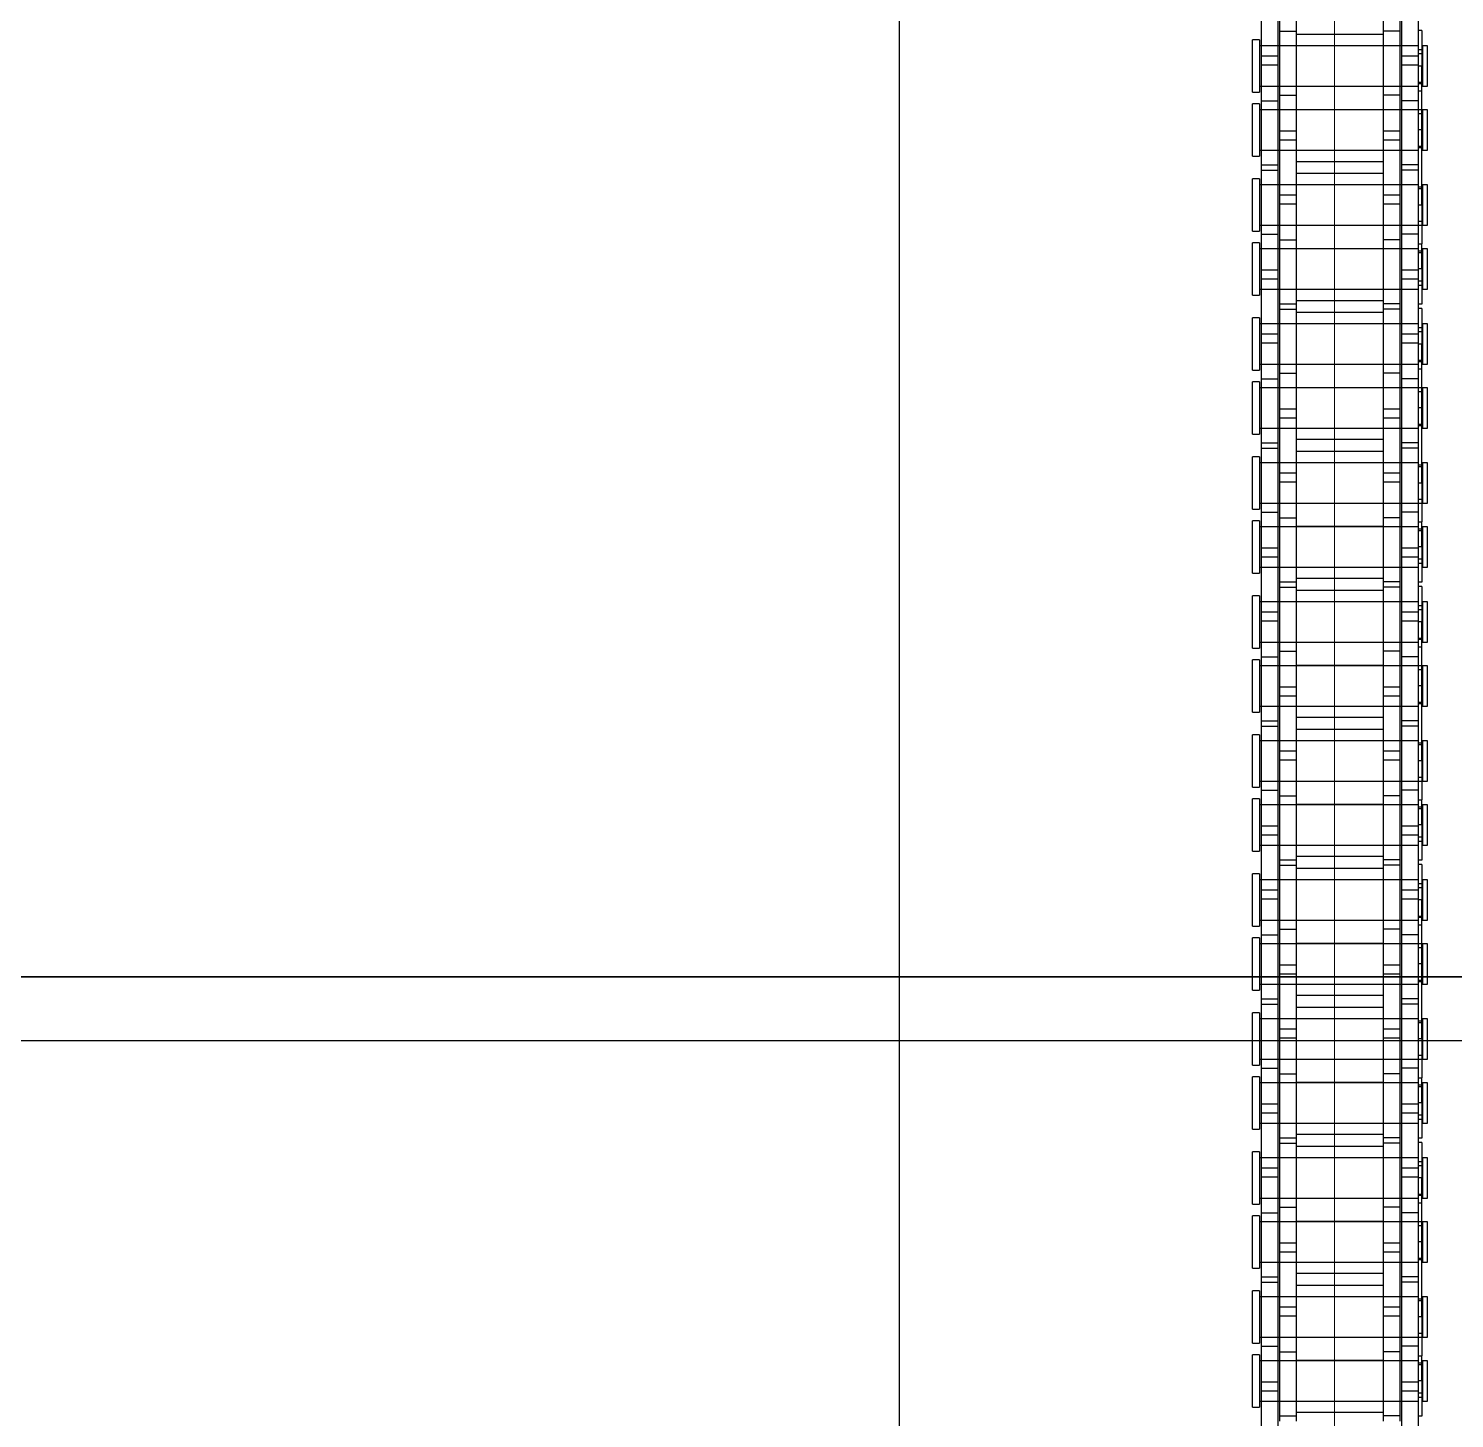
# Model space of a CAD drawing. Header units: metres. Extents: x 0 to 63075, y 0 to 44550.
# Drawn here: x 14450.2 to 14580.5, y 28112.5 to 28239.5 of the extents above; entities that cross this region are included whole.
import ezdxf

# ---------------------------------------------------------------- set-up
doc = ezdxf.new("R2010")
doc.units = ezdxf.units.M
doc.header["$LTSCALE"] = 75
for name, pattern in [('CENTER2', [28.575, 19.05, -3.175, 3.175, -3.175]), ('CENTERX2', [101.6, 63.5, -12.7, 12.7, -12.7]), ('HIDDEN2', [4.7625, 3.175, -1.5875])]:
    doc.linetypes.add(name, pattern=pattern)
for name, color, linetype in [('SC1', 7, 'CENTER2'), ('SDM', 7, 'Continuous'), ('SL1', 8, 'Continuous'), ('SL4', 4, 'Continuous'), ('ST1', 7, 'HIDDEN2')]:
    doc.layers.add(name, color=color, linetype=linetype)

# ---------------------------------------------------------------- blocks, each defined once
blk = doc.blocks.new('A$C29c634ac')
at = {"layer": 'SL1'}
for p, q in [((0, 5484.47), (12183.08, 5484.47)), ((8784.28, 5484.47), (0, 5484.47))]:
    blk.add_line(p, q, dxfattribs=at)
blk = doc.blocks.new('A$Ca53c419a')
at = {"layer": 'SL4'}
for p, q in [((3717.21, 281.23), (3717.21, 420.77)), ((3669.71, 281.23), (4459.47, 281.23))]:
    blk.add_line(p, q, dxfattribs=at)
at = {"layer": 'ST1'}
for p, q in [((3717.21, 208.76), (3717.21, 281.23)), ((3683.73, 249), (3688.53, 249)), ((3683.73, 249), (3683.73, 248.34)), ((3688.53, 248.34), (3688.53, 249)), ((3689.58, 249), (3694.37, 249)), ((3689.58, 249), (3689.58, 248.34)), ((3694.37, 248.34), (3694.37, 249)), ((3696.43, 249), (3701.23, 249)), ((3696.43, 249), (3696.43, 248.34)), ((3701.23, 248.34), (3701.23, 249)), ((3702.28, 249), (3707.07, 249)), ((3702.28, 249), (3702.28, 248.34)), ((3707.07, 248.34), (3707.07, 249)), ((3709.13, 249), (3713.93, 249)), ((3709.13, 249), (3709.13, 248.34)), ((3713.93, 248.34), (3713.93, 249)), ((3714.98, 249), (3719.77, 249)), ((3714.98, 249), (3714.98, 248.34)), ((3719.77, 248.34), (3719.77, 249)), ((3721.83, 249), (3726.63, 249)), ((3721.83, 249), (3721.83, 248.34)), ((3726.63, 248.34), (3726.63, 249)), ((3727.68, 249), (3732.47, 249)), ((3727.68, 249), (3727.68, 248.34)), ((3732.47, 248.34), (3732.47, 249)), ((3734.53, 249), (3739.33, 249)), ((3734.53, 249), (3734.53, 248.34)), ((3739.33, 248.34), (3739.33, 249)), ((3740.38, 249), (3745.17, 249)), ((3740.38, 249), (3740.38, 248.34)), ((3745.17, 248.34), (3745.17, 249)), ((3747.23, 249), (3752.03, 249)), ((3747.23, 249), (3747.23, 248.34)), ((3752.03, 248.34), (3752.03, 249)), ((3753.08, 249), (3757.87, 249)), ((3753.08, 249), (3753.08, 248.34)), ((3757.87, 248.34), (3757.87, 249)), ((3759.93, 249), (3764.73, 249)), ((3759.93, 249), (3759.93, 248.34)), ((3764.73, 248.34), (3764.73, 249)), ((3765.78, 249), (3770.57, 249)), ((3765.78, 249), (3765.78, 248.34)), ((3770.57, 248.34), (3770.57, 249)), ((3772.63, 249), (3777.43, 249)), ((3772.63, 249), (3772.63, 248.34)), ((3777.43, 248.34), (3777.43, 249)), ((3778.48, 249), (3783.27, 249)), ((3778.48, 249), (3778.48, 248.34)), ((3783.27, 248.34), (3783.27, 249)), ((3785.33, 249), (3790.13, 249)), ((3785.33, 249), (3785.33, 248.34)), ((3790.13, 248.34), (3790.13, 249)), ((3791.18, 249), (3795.97, 249)), ((3791.18, 249), (3791.18, 248.34)), ((3795.97, 248.34), (3795.97, 249)), ((3798.03, 249), (3802.83, 249)), ((3798.03, 249), (3798.03, 248.34)), ((3802.83, 248.34), (3802.83, 249)), ((3803.88, 249), (3808.67, 249)), ((3803.88, 249), (3803.88, 248.34)), ((3808.67, 248.34), (3808.67, 249)), ((3676.1, 248.16), (3685.2, 248.16)), ((3688.53, 248.34), (3683.73, 248.34)), ((3684.28, 248.34), (3684.28, 233.84)), ((3684.28, 248.16), (3684.28, 246.64)), ((3685.2, 248.16), (3686.06, 248.16)), ((3685.2, 246.64), (3685.2, 248.16)), ((3686.06, 248.16), (3695.15, 248.16)), ((3686.06, 248.16), (3686.06, 246.64)), ((3687.97, 233.84), (3687.97, 248.34)), ((3687.97, 246.64), (3687.97, 248.16)), ((3689.3, 248.16), (3689.3, 246.64)), ((3694.37, 248.34), (3689.58, 248.34)), ((3690.13, 248.34), (3690.13, 233.84)), ((3690.13, 248.16), (3690.13, 246.64)), ((3693.82, 233.84), (3693.82, 248.34)), ((3693.82, 246.64), (3693.82, 248.16)), ((3695.15, 248.16), (3695.15, 246.64)), ((3695.15, 248.16), (3701.5, 248.16)), ((3695.65, 248.16), (3695.65, 246.64)), ((3701.23, 248.34), (3696.43, 248.34)), ((3696.98, 248.34), (3696.98, 233.84)), ((3696.98, 248.16), (3696.98, 246.64)), ((3700.67, 233.84), (3700.67, 248.34)), ((3700.67, 246.64), (3700.67, 248.16)), ((3701.5, 248.16), (3701.5, 246.64)), ((3701.5, 248.16), (3710.6, 248.16)), ((3707.07, 248.34), (3702.28, 248.34)), ((3702.83, 248.34), (3702.83, 233.84)), ((3702.83, 248.16), (3702.83, 246.64)), ((3704.75, 246.64), (3704.75, 248.16)), ((3705.61, 248.16), (3705.61, 246.64)), ((3706.52, 233.84), (3706.52, 248.34)), ((3706.52, 246.64), (3706.52, 248.16)), ((3713.93, 248.34), (3709.13, 248.34)), ((3709.68, 248.34), (3709.68, 233.84)), ((3709.68, 248.16), (3709.68, 246.64)), ((3710.6, 248.16), (3711.46, 248.16)), ((3710.6, 246.64), (3710.6, 248.16)), ((3711.46, 248.16), (3720.55, 248.16)), ((3711.46, 248.16), (3711.46, 246.64)), ((3713.37, 233.84), (3713.37, 248.34)), ((3713.37, 246.64), (3713.37, 248.16)), ((3714.7, 248.16), (3714.7, 246.64)), ((3719.77, 248.34), (3714.98, 248.34)), ((3715.53, 248.34), (3715.53, 233.84)), ((3715.53, 248.16), (3715.53, 246.64)), ((3719.22, 233.84), (3719.22, 248.34)), ((3719.22, 246.64), (3719.22, 248.16)), ((3720.55, 248.16), (3720.55, 246.64)), ((3720.55, 248.16), (3726.9, 248.16)), ((3721.05, 248.16), (3721.05, 246.64)), ((3726.63, 248.34), (3721.83, 248.34)), ((3722.38, 248.34), (3722.38, 233.84)), ((3722.38, 248.16), (3722.38, 246.64)), ((3726.07, 233.84), (3726.07, 248.34)), ((3726.07, 246.64), (3726.07, 248.16)), ((3726.9, 248.16), (3726.9, 246.64)), ((3726.9, 248.16), (3736, 248.16)), ((3732.47, 248.34), (3727.68, 248.34)), ((3728.23, 248.34), (3728.23, 233.84)), ((3728.23, 248.16), (3728.23, 246.64)), ((3730.15, 246.64), (3730.15, 248.16)), ((3731.01, 248.16), (3731.01, 246.64)), ((3731.92, 233.84), (3731.92, 248.34)), ((3731.92, 246.64), (3731.92, 248.16)), ((3739.33, 248.34), (3734.53, 248.34)), ((3735.08, 248.34), (3735.08, 233.84)), ((3735.08, 248.16), (3735.08, 246.64)), ((3736, 248.16), (3736.86, 248.16)), ((3736, 246.64), (3736, 248.16)), ((3736.86, 248.16), (3745.95, 248.16)), ((3736.86, 248.16), (3736.86, 246.64)), ((3738.77, 233.84), (3738.77, 248.34)), ((3738.77, 246.64), (3738.77, 248.16)), ((3740.1, 248.16), (3740.1, 246.64)), ((3745.17, 248.34), (3740.38, 248.34)), ((3740.93, 248.34), (3740.93, 233.84)), ((3740.93, 248.16), (3740.93, 246.64)), ((3744.62, 233.84), (3744.62, 248.34)), ((3744.62, 246.64), (3744.62, 248.16)), ((3745.95, 248.16), (3745.95, 246.64)), ((3745.95, 248.16), (3752.3, 248.16)), ((3746.45, 248.16), (3746.45, 246.64)), ((3752.03, 248.34), (3747.23, 248.34)), ((3747.78, 248.34), (3747.78, 233.84)), ((3747.78, 248.16), (3747.78, 246.64)), ((3751.47, 233.84), (3751.47, 248.34)), ((3751.47, 246.64), (3751.47, 248.16)), ((3752.3, 248.16), (3752.3, 246.64)), ((3752.3, 248.16), (3761.4, 248.16)), ((3757.87, 248.34), (3753.08, 248.34)), ((3753.63, 248.34), (3753.63, 233.84)), ((3753.63, 248.16), (3753.63, 246.64)), ((3755.55, 246.64), (3755.55, 248.16)), ((3756.41, 248.16), (3756.41, 246.64)), ((3757.32, 233.84), (3757.32, 248.34)), ((3757.32, 246.64), (3757.32, 248.16)), ((3764.73, 248.34), (3759.93, 248.34)), ((3760.48, 248.34), (3760.48, 233.84)), ((3760.48, 248.16), (3760.48, 246.64)), ((3761.4, 248.16), (3762.25, 248.16)), ((3761.4, 246.64), (3761.4, 248.16)), ((3762.25, 248.16), (3771.35, 248.16)), ((3762.25, 248.16), (3762.25, 246.64)), ((3764.17, 233.84), (3764.17, 248.34)), ((3764.17, 246.64), (3764.17, 248.16)), ((3765.5, 248.16), (3765.5, 246.64)), ((3770.57, 248.34), (3765.78, 248.34)), ((3766.33, 248.34), (3766.33, 233.84)), ((3766.33, 248.16), (3766.33, 246.64)), ((3770.02, 233.84), (3770.02, 248.34)), ((3770.02, 246.64), (3770.02, 248.16)), ((3771.35, 248.16), (3771.35, 246.64)), ((3771.35, 248.16), (3777.7, 248.16)), ((3771.85, 248.16), (3771.85, 246.64)), ((3777.43, 248.34), (3772.63, 248.34)), ((3773.18, 248.34), (3773.18, 233.84)), ((3773.18, 248.16), (3773.18, 246.64)), ((3776.87, 233.84), (3776.87, 248.34)), ((3776.87, 246.64), (3776.87, 248.16)), ((3777.7, 248.16), (3777.7, 246.64)), ((3777.7, 248.16), (3786.79, 248.16)), ((3783.27, 248.34), (3778.48, 248.34)), ((3779.03, 248.34), (3779.03, 233.84)), ((3779.03, 248.16), (3779.03, 246.64)), ((3780.95, 246.64), (3780.95, 248.16)), ((3781.81, 248.16), (3781.81, 246.64)), ((3782.72, 233.84), (3782.72, 248.34)), ((3782.72, 246.64), (3782.72, 248.16)), ((3790.13, 248.34), (3785.33, 248.34)), ((3785.88, 248.34), (3785.88, 233.84)), ((3785.88, 248.16), (3785.88, 246.64)), ((3786.79, 248.16), (3787.65, 248.16)), ((3786.79, 246.64), (3786.79, 248.16)), ((3787.65, 248.16), (3796.75, 248.16)), ((3787.65, 248.16), (3787.65, 246.64)), ((3789.57, 233.84), (3789.57, 248.34)), ((3789.57, 246.64), (3789.57, 248.16)), ((3790.9, 248.16), (3790.9, 246.64)), ((3795.97, 248.34), (3791.18, 248.34)), ((3791.73, 248.34), (3791.73, 233.84)), ((3791.73, 248.16), (3791.73, 246.64)), ((3795.42, 233.84), (3795.42, 248.34)), ((3795.42, 246.64), (3795.42, 248.16)), ((3796.75, 248.16), (3796.75, 246.64)), ((3796.75, 248.16), (3803.1, 248.16)), ((3797.25, 248.16), (3797.25, 246.64)), ((3802.83, 248.34), (3798.03, 248.34)), ((3798.58, 248.34), (3798.58, 233.84)), ((3798.58, 248.16), (3798.58, 246.64)), ((3802.27, 233.84), (3802.27, 248.34)), ((3802.27, 246.64), (3802.27, 248.16)), ((3803.1, 248.16), (3803.1, 246.64)), ((3803.1, 248.16), (3812.19, 248.16)), ((3808.67, 248.34), (3803.88, 248.34)), ((3804.43, 248.34), (3804.43, 233.84)), ((3804.43, 248.16), (3804.43, 246.64)), ((3806.35, 246.64), (3806.35, 248.16)), ((3807.21, 248.16), (3807.21, 246.64)), ((3808.12, 233.84), (3808.12, 248.34)), ((3808.12, 246.64), (3808.12, 248.16)), ((3676.1, 246.64), (3685.2, 246.64)), ((3682.45, 246.48), (3688.8, 246.48)), ((3682.95, 246.48), (3682.95, 244.96)), ((3684.28, 246.48), (3684.28, 244.96)), ((3685.2, 246.64), (3686.06, 246.64)), ((3686.06, 246.64), (3695.15, 246.64)), ((3687.97, 244.96), (3687.97, 246.48)), ((3688.8, 246.48), (3688.8, 244.96)), ((3688.8, 246.48), (3697.9, 246.48)), ((3690.13, 246.48), (3690.13, 244.96)), ((3692.05, 244.96), (3692.05, 246.48)), ((3692.91, 246.48), (3692.91, 244.96)), ((3693.82, 244.96), (3693.82, 246.48)), ((3695.15, 246.64), (3701.5, 246.64)), ((3696.98, 246.48), (3696.98, 244.96)), ((3697.9, 246.48), (3698.76, 246.48)), ((3697.9, 244.96), (3697.9, 246.48)), ((3698.76, 246.48), (3707.85, 246.48)), ((3698.76, 246.48), (3698.76, 244.96)), ((3700.67, 244.96), (3700.67, 246.48)), ((3701.5, 246.64), (3710.6, 246.64)), ((3702, 246.48), (3702, 244.96)), ((3702.83, 246.48), (3702.83, 244.96)), ((3706.52, 244.96), (3706.52, 246.48)), ((3707.85, 246.48), (3707.85, 244.96)), ((3707.85, 246.48), (3714.2, 246.48)), ((3708.35, 246.48), (3708.35, 244.96)), ((3709.68, 246.48), (3709.68, 244.96)), ((3710.6, 246.64), (3711.46, 246.64)), ((3711.46, 246.64), (3720.55, 246.64)), ((3713.37, 244.96), (3713.37, 246.48)), ((3714.2, 246.48), (3714.2, 244.96)), ((3714.2, 246.48), (3723.3, 246.48)), ((3715.53, 246.48), (3715.53, 244.96)), ((3717.45, 244.96), (3717.45, 246.48)), ((3718.31, 246.48), (3718.31, 244.96)), ((3719.22, 244.96), (3719.22, 246.48)), ((3720.55, 246.64), (3726.9, 246.64)), ((3722.38, 246.48), (3722.38, 244.96)), ((3723.3, 246.48), (3724.16, 246.48)), ((3723.3, 244.96), (3723.3, 246.48)), ((3724.16, 246.48), (3733.25, 246.48)), ((3724.16, 246.48), (3724.16, 244.96)), ((3726.07, 244.96), (3726.07, 246.48)), ((3726.9, 246.64), (3736, 246.64)), ((3727.4, 246.48), (3727.4, 244.96)), ((3728.23, 246.48), (3728.23, 244.96)), ((3731.92, 244.96), (3731.92, 246.48)), ((3733.25, 246.48), (3733.25, 244.96)), ((3733.25, 246.48), (3739.6, 246.48)), ((3733.75, 246.48), (3733.75, 244.96)), ((3735.08, 246.48), (3735.08, 244.96)), ((3736, 246.64), (3736.86, 246.64)), ((3736.86, 246.64), (3745.95, 246.64)), ((3738.77, 244.96), (3738.77, 246.48)), ((3739.6, 246.48), (3739.6, 244.96)), ((3739.6, 246.48), (3748.7, 246.48)), ((3740.93, 246.48), (3740.93, 244.96)), ((3742.85, 244.96), (3742.85, 246.48)), ((3743.71, 246.48), (3743.71, 244.96)), ((3744.62, 244.96), (3744.62, 246.48)), ((3745.95, 246.64), (3752.3, 246.64)), ((3747.78, 246.48), (3747.78, 244.96)), ((3748.7, 246.48), (3749.56, 246.48)), ((3748.7, 244.96), (3748.7, 246.48)), ((3749.56, 246.48), (3758.65, 246.48)), ((3749.56, 246.48), (3749.56, 244.96)), ((3751.47, 244.96), (3751.47, 246.48)), ((3752.3, 246.64), (3761.4, 246.64)), ((3752.8, 246.48), (3752.8, 244.96)), ((3753.63, 246.48), (3753.63, 244.96)), ((3757.32, 244.96), (3757.32, 246.48)), ((3758.65, 246.48), (3758.65, 244.96)), ((3758.65, 246.48), (3765, 246.48)), ((3759.15, 246.48), (3759.15, 244.96)), ((3760.48, 246.48), (3760.48, 244.96)), ((3761.4, 246.64), (3762.25, 246.64)), ((3762.25, 246.64), (3771.35, 246.64)), ((3764.17, 244.96), (3764.17, 246.48)), ((3765, 246.48), (3765, 244.96)), ((3765, 246.48), (3774.1, 246.48)), ((3766.33, 246.48), (3766.33, 244.96)), ((3768.25, 244.96), (3768.25, 246.48)), ((3769.11, 246.48), (3769.11, 244.96)), ((3770.02, 244.96), (3770.02, 246.48)), ((3771.35, 246.64), (3777.7, 246.64)), ((3773.18, 246.48), (3773.18, 244.96)), ((3774.1, 246.48), (3774.95, 246.48)), ((3774.1, 244.96), (3774.1, 246.48)), ((3774.95, 246.48), (3784.05, 246.48)), ((3774.95, 246.48), (3774.95, 244.96)), ((3776.87, 244.96), (3776.87, 246.48)), ((3777.7, 246.64), (3786.79, 246.64)), ((3778.2, 246.48), (3778.2, 244.96)), ((3779.03, 246.48), (3779.03, 244.96)), ((3782.72, 244.96), (3782.72, 246.48)), ((3784.05, 246.48), (3784.05, 244.96)), ((3784.05, 246.48), (3790.4, 246.48)), ((3784.55, 246.48), (3784.55, 244.96)), ((3785.88, 246.48), (3785.88, 244.96)), ((3786.79, 246.64), (3787.65, 246.64)), ((3787.65, 246.64), (3796.75, 246.64)), ((3789.57, 244.96), (3789.57, 246.48)), ((3790.4, 246.48), (3790.4, 244.96)), ((3790.4, 246.48), (3799.49, 246.48)), ((3791.73, 246.48), (3791.73, 244.96)), ((3793.65, 244.96), (3793.65, 246.48)), ((3794.51, 246.48), (3794.51, 244.96)), ((3795.42, 244.96), (3795.42, 246.48)), ((3796.75, 246.64), (3803.1, 246.64)), ((3798.58, 246.48), (3798.58, 244.96)), ((3799.49, 246.48), (3800.35, 246.48)), ((3799.49, 244.96), (3799.49, 246.48)), ((3800.35, 246.48), (3809.45, 246.48)), ((3800.35, 246.48), (3800.35, 244.96)), ((3802.27, 244.96), (3802.27, 246.48)), ((3803.1, 246.64), (3812.19, 246.64)), ((3803.6, 246.48), (3803.6, 244.96)), ((3804.43, 246.48), (3804.43, 244.96)), ((3808.12, 244.96), (3808.12, 246.48)), ((3809.45, 246.48), (3809.45, 244.96)), ((3809.45, 246.48), (3815.8, 246.48)), ((3682.45, 244.96), (3688.8, 244.96)), ((3683.24, 237.03), (3683.24, 244.96)), ((3684.28, 244.96), (3684.28, 237.03)), ((3687.97, 237.03), (3687.97, 244.96)), ((3688.02, 244.96), (3688.02, 237.03)), ((3688.8, 244.96), (3697.9, 244.96)), ((3690.09, 237.03), (3690.09, 244.96)), ((3690.13, 244.96), (3690.13, 237.03)), ((3693.82, 237.03), (3693.82, 244.96)), ((3694.87, 244.96), (3694.87, 237.03)), ((3695.94, 237.03), (3695.94, 244.96)), ((3696.98, 244.96), (3696.98, 237.03)), ((3697.9, 244.96), (3698.76, 244.96)), ((3698.76, 244.96), (3707.85, 244.96)), ((3700.67, 237.03), (3700.67, 244.96)), ((3700.72, 244.96), (3700.72, 237.03)), ((3702.79, 237.03), (3702.79, 244.96)), ((3702.83, 244.96), (3702.83, 237.03)), ((3706.52, 237.03), (3706.52, 244.96)), ((3707.57, 244.96), (3707.57, 237.03)), ((3707.85, 244.96), (3714.2, 244.96)), ((3708.64, 237.03), (3708.64, 244.96)), ((3709.68, 244.96), (3709.68, 237.03)), ((3713.37, 237.03), (3713.37, 244.96)), ((3713.42, 244.96), (3713.42, 237.03)), ((3714.2, 244.96), (3723.3, 244.96)), ((3715.49, 237.03), (3715.49, 244.96)), ((3715.53, 244.96), (3715.53, 237.03)), ((3719.22, 237.03), (3719.22, 244.96)), ((3720.27, 244.96), (3720.27, 237.03)), ((3721.34, 237.03), (3721.34, 244.96)), ((3722.38, 244.96), (3722.38, 237.03)), ((3723.3, 244.96), (3724.16, 244.96)), ((3724.16, 244.96), (3733.25, 244.96)), ((3726.07, 237.03), (3726.07, 244.96)), ((3726.12, 244.96), (3726.12, 237.03)), ((3728.19, 237.03), (3728.19, 244.96)), ((3728.23, 244.96), (3728.23, 237.03)), ((3731.92, 237.03), (3731.92, 244.96)), ((3732.97, 244.96), (3732.97, 237.03)), ((3733.25, 244.96), (3739.6, 244.96)), ((3734.04, 237.03), (3734.04, 244.96)), ((3735.08, 244.96), (3735.08, 237.03)), ((3738.77, 237.03), (3738.77, 244.96)), ((3738.82, 244.96), (3738.82, 237.03)), ((3739.6, 244.96), (3748.7, 244.96)), ((3740.89, 237.03), (3740.89, 244.96)), ((3740.93, 244.96), (3740.93, 237.03)), ((3744.62, 237.03), (3744.62, 244.96)), ((3745.67, 244.96), (3745.67, 237.03)), ((3746.74, 237.03), (3746.74, 244.96)), ((3747.78, 244.96), (3747.78, 237.03)), ((3748.7, 244.96), (3749.56, 244.96)), ((3749.56, 244.96), (3758.65, 244.96)), ((3751.47, 237.03), (3751.47, 244.96)), ((3751.52, 244.96), (3751.52, 237.03)), ((3753.59, 237.03), (3753.59, 244.96)), ((3753.63, 244.96), (3753.63, 237.03)), ((3757.32, 237.03), (3757.32, 244.96)), ((3758.37, 244.96), (3758.37, 237.03)), ((3758.65, 244.96), (3765, 244.96)), ((3759.44, 237.03), (3759.44, 244.96)), ((3760.48, 244.96), (3760.48, 237.03)), ((3764.17, 237.03), (3764.17, 244.96)), ((3764.22, 244.96), (3764.22, 237.03)), ((3765, 244.96), (3774.1, 244.96)), ((3766.29, 237.03), (3766.29, 244.96)), ((3766.33, 244.96), (3766.33, 237.03)), ((3770.02, 237.03), (3770.02, 244.96)), ((3771.07, 244.96), (3771.07, 237.03)), ((3772.14, 237.03), (3772.14, 244.96)), ((3773.18, 244.96), (3773.18, 237.03)), ((3774.1, 244.96), (3774.95, 244.96)), ((3774.95, 244.96), (3784.05, 244.96)), ((3776.87, 237.03), (3776.87, 244.96)), ((3776.91, 244.96), (3776.91, 237.03)), ((3778.99, 237.03), (3778.99, 244.96)), ((3779.03, 244.96), (3779.03, 237.03)), ((3782.72, 237.03), (3782.72, 244.96)), ((3783.77, 244.96), (3783.77, 237.03)), ((3784.05, 244.96), (3790.4, 244.96)), ((3784.83, 237.03), (3784.83, 244.96)), ((3785.88, 244.96), (3785.88, 237.03)), ((3789.57, 237.03), (3789.57, 244.96)), ((3789.61, 244.96), (3789.61, 237.03)), ((3790.4, 244.96), (3799.49, 244.96)), ((3791.69, 237.03), (3791.69, 244.96)), ((3791.73, 244.96), (3791.73, 237.03)), ((3795.42, 237.03), (3795.42, 244.96)), ((3796.47, 244.96), (3796.47, 237.03)), ((3797.53, 237.03), (3797.53, 244.96)), ((3798.58, 244.96), (3798.58, 237.03)), ((3799.49, 244.96), (3800.35, 244.96)), ((3800.35, 244.96), (3809.45, 244.96)), ((3802.27, 237.03), (3802.27, 244.96)), ((3802.31, 244.96), (3802.31, 237.03)), ((3804.39, 237.03), (3804.39, 244.96)), ((3804.43, 244.96), (3804.43, 237.03)), ((3808.12, 237.03), (3808.12, 244.96)), ((3809.17, 244.96), (3809.17, 237.03)), ((3809.45, 244.96), (3815.8, 244.96)), ((3682.45, 237.03), (3688.8, 237.03)), ((3682.95, 235.51), (3682.95, 237.03)), ((3684.28, 237.03), (3684.28, 235.51)), ((3687.97, 235.51), (3687.97, 237.03)), ((3688.8, 235.51), (3688.8, 237.03)), ((3688.8, 237.03), (3697.9, 237.03)), ((3690.13, 237.03), (3690.13, 235.51)), ((3692.05, 235.51), (3692.05, 237.03)), ((3692.91, 237.03), (3692.91, 235.51)), ((3693.82, 235.51), (3693.82, 237.03)), ((3696.98, 237.03), (3696.98, 235.51)), ((3697.9, 237.03), (3698.76, 237.03)), ((3697.9, 235.51), (3697.9, 237.03)), ((3698.76, 237.03), (3707.85, 237.03)), ((3698.76, 237.03), (3698.76, 235.51)), ((3700.67, 235.51), (3700.67, 237.03)), ((3702, 235.51), (3702, 237.03)), ((3702.83, 237.03), (3702.83, 235.51)), ((3706.52, 235.51), (3706.52, 237.03)), ((3707.85, 235.51), (3707.85, 237.03)), ((3707.85, 237.03), (3714.2, 237.03)), ((3708.35, 235.51), (3708.35, 237.03)), ((3709.68, 237.03), (3709.68, 235.51)), ((3713.37, 235.51), (3713.37, 237.03)), ((3714.2, 235.51), (3714.2, 237.03)), ((3714.2, 237.03), (3723.3, 237.03)), ((3715.53, 237.03), (3715.53, 235.51)), ((3717.45, 235.51), (3717.45, 237.03)), ((3718.31, 237.03), (3718.31, 235.51)), ((3719.22, 235.51), (3719.22, 237.03)), ((3722.38, 237.03), (3722.38, 235.51)), ((3723.3, 237.03), (3724.16, 237.03)), ((3723.3, 235.51), (3723.3, 237.03)), ((3724.16, 237.03), (3733.25, 237.03)), ((3724.16, 237.03), (3724.16, 235.51)), ((3726.07, 235.51), (3726.07, 237.03)), ((3727.4, 235.51), (3727.4, 237.03)), ((3728.23, 237.03), (3728.23, 235.51)), ((3731.92, 235.51), (3731.92, 237.03)), ((3733.25, 235.51), (3733.25, 237.03)), ((3733.25, 237.03), (3739.6, 237.03)), ((3733.75, 235.51), (3733.75, 237.03)), ((3735.08, 237.03), (3735.08, 235.51)), ((3738.77, 235.51), (3738.77, 237.03)), ((3739.6, 235.51), (3739.6, 237.03)), ((3739.6, 237.03), (3748.7, 237.03)), ((3740.93, 237.03), (3740.93, 235.51)), ((3742.85, 235.51), (3742.85, 237.03)), ((3743.71, 237.03), (3743.71, 235.51)), ((3744.62, 235.51), (3744.62, 237.03)), ((3747.78, 237.03), (3747.78, 235.51)), ((3748.7, 237.03), (3749.56, 237.03)), ((3748.7, 235.51), (3748.7, 237.03)), ((3749.56, 237.03), (3758.65, 237.03)), ((3749.56, 237.03), (3749.56, 235.51)), ((3751.47, 235.51), (3751.47, 237.03)), ((3752.8, 235.51), (3752.8, 237.03)), ((3753.63, 237.03), (3753.63, 235.51)), ((3757.32, 235.51), (3757.32, 237.03)), ((3758.65, 235.51), (3758.65, 237.03)), ((3758.65, 237.03), (3765, 237.03)), ((3759.15, 235.51), (3759.15, 237.03)), ((3760.48, 237.03), (3760.48, 235.51)), ((3764.17, 235.51), (3764.17, 237.03)), ((3765, 235.51), (3765, 237.03)), ((3765, 237.03), (3774.1, 237.03)), ((3766.33, 237.03), (3766.33, 235.51)), ((3768.25, 235.51), (3768.25, 237.03)), ((3769.11, 237.03), (3769.11, 235.51)), ((3770.02, 235.51), (3770.02, 237.03)), ((3773.18, 237.03), (3773.18, 235.51)), ((3774.1, 237.03), (3774.95, 237.03)), ((3774.1, 235.51), (3774.1, 237.03)), ((3774.95, 237.03), (3784.05, 237.03)), ((3774.95, 237.03), (3774.95, 235.51)), ((3776.87, 235.51), (3776.87, 237.03)), ((3778.2, 235.51), (3778.2, 237.03)), ((3779.03, 237.03), (3779.03, 235.51)), ((3782.72, 235.51), (3782.72, 237.03)), ((3784.05, 235.51), (3784.05, 237.03)), ((3784.05, 237.03), (3790.4, 237.03)), ((3784.55, 235.51), (3784.55, 237.03)), ((3785.88, 237.03), (3785.88, 235.51)), ((3789.57, 235.51), (3789.57, 237.03)), ((3790.4, 235.51), (3790.4, 237.03)), ((3790.4, 237.03), (3799.49, 237.03)), ((3791.73, 237.03), (3791.73, 235.51)), ((3793.65, 235.51), (3793.65, 237.03)), ((3794.51, 237.03), (3794.51, 235.51)), ((3795.42, 235.51), (3795.42, 237.03)), ((3798.58, 237.03), (3798.58, 235.51)), ((3799.49, 237.03), (3800.35, 237.03)), ((3799.49, 235.51), (3799.49, 237.03)), ((3800.35, 237.03), (3809.45, 237.03)), ((3800.35, 237.03), (3800.35, 235.51)), ((3802.27, 235.51), (3802.27, 237.03)), ((3803.6, 235.51), (3803.6, 237.03)), ((3804.43, 237.03), (3804.43, 235.51)), ((3808.12, 235.51), (3808.12, 237.03)), ((3809.45, 235.51), (3809.45, 237.03)), ((3809.45, 237.03), (3815.8, 237.03)), ((3676.1, 235.36), (3685.2, 235.36)), ((3682.45, 235.51), (3688.8, 235.51)), ((3684.28, 235.36), (3684.28, 233.84)), ((3685.2, 235.36), (3686.06, 235.36)), ((3685.2, 233.84), (3685.2, 235.36)), ((3686.06, 235.36), (3695.15, 235.36)), ((3686.06, 235.36), (3686.06, 233.84)), ((3687.97, 233.84), (3687.97, 235.36)), ((3688.8, 235.51), (3697.9, 235.51)), ((3689.3, 233.84), (3689.3, 235.36)), ((3690.13, 235.36), (3690.13, 233.51)), ((3693.82, 233.84), (3693.82, 235.36)), ((3695.15, 233.84), (3695.15, 235.36)), ((3695.15, 235.36), (3701.5, 235.36)), ((3695.65, 233.84), (3695.65, 235.36)), ((3696.98, 235.36), (3696.98, 233.84)), ((3697.9, 235.51), (3698.76, 235.51)), ((3698.76, 235.51), (3707.85, 235.51)), ((3700.67, 233.51), (3700.67, 235.36)), ((3701.5, 233.84), (3701.5, 235.36)), ((3701.5, 235.36), (3710.6, 235.36)), ((3702.83, 235.36), (3702.83, 233.84)), ((3704.75, 233.84), (3704.75, 235.36)), ((3705.61, 235.36), (3705.61, 233.84)), ((3706.52, 233.84), (3706.52, 235.36)), ((3707.85, 235.51), (3714.2, 235.51)), ((3709.68, 235.36), (3709.68, 233.84)), ((3710.6, 235.36), (3711.46, 235.36)), ((3710.6, 233.84), (3710.6, 235.36)), ((3711.46, 235.36), (3720.55, 235.36)), ((3711.46, 235.36), (3711.46, 233.84)), ((3713.37, 233.84), (3713.37, 235.36)), ((3714.2, 235.51), (3723.3, 235.51)), ((3714.7, 233.84), (3714.7, 235.36)), ((3715.53, 235.36), (3715.53, 233.51)), ((3719.22, 233.84), (3719.22, 235.36)), ((3720.55, 233.84), (3720.55, 235.36)), ((3720.55, 235.36), (3726.9, 235.36)), ((3721.05, 233.84), (3721.05, 235.36)), ((3722.38, 235.36), (3722.38, 233.84)), ((3723.3, 235.51), (3724.16, 235.51)), ((3724.16, 235.51), (3733.25, 235.51)), ((3726.07, 233.51), (3726.07, 235.36)), ((3726.9, 233.84), (3726.9, 235.36)), ((3726.9, 235.36), (3736, 235.36)), ((3728.23, 235.36), (3728.23, 233.84)), ((3730.15, 233.84), (3730.15, 235.36)), ((3731.01, 235.36), (3731.01, 233.84)), ((3731.92, 233.84), (3731.92, 235.36)), ((3733.25, 235.51), (3739.6, 235.51)), ((3735.08, 235.36), (3735.08, 233.84)), ((3736, 235.36), (3736.86, 235.36)), ((3736, 233.84), (3736, 235.36)), ((3736.86, 235.36), (3745.95, 235.36)), ((3736.86, 235.36), (3736.86, 233.84)), ((3738.77, 233.84), (3738.77, 235.36)), ((3739.6, 235.51), (3748.7, 235.51)), ((3740.1, 233.84), (3740.1, 235.36)), ((3740.93, 235.36), (3740.93, 233.51)), ((3744.62, 233.84), (3744.62, 235.36)), ((3745.95, 233.84), (3745.95, 235.36)), ((3745.95, 235.36), (3752.3, 235.36)), ((3746.45, 233.84), (3746.45, 235.36)), ((3747.78, 235.36), (3747.78, 233.84)), ((3748.7, 235.51), (3749.56, 235.51)), ((3749.56, 235.51), (3758.65, 235.51)), ((3751.47, 233.51), (3751.47, 235.36)), ((3752.3, 233.84), (3752.3, 235.36)), ((3752.3, 235.36), (3761.4, 235.36)), ((3753.63, 235.36), (3753.63, 233.84)), ((3755.55, 233.84), (3755.55, 235.36)), ((3756.41, 235.36), (3756.41, 233.84)), ((3757.32, 233.84), (3757.32, 235.36)), ((3758.65, 235.51), (3765, 235.51)), ((3760.48, 235.36), (3760.48, 233.84)), ((3761.4, 235.36), (3762.25, 235.36)), ((3761.4, 233.84), (3761.4, 235.36)), ((3762.25, 235.36), (3771.35, 235.36)), ((3762.25, 235.36), (3762.25, 233.84)), ((3764.17, 233.84), (3764.17, 235.36)), ((3765, 235.51), (3774.1, 235.51)), ((3765.5, 233.84), (3765.5, 235.36)), ((3766.33, 235.36), (3766.33, 233.51)), ((3770.02, 233.84), (3770.02, 235.36)), ((3771.35, 233.84), (3771.35, 235.36)), ((3771.35, 235.36), (3777.7, 235.36)), ((3771.85, 233.84), (3771.85, 235.36)), ((3773.18, 235.36), (3773.18, 233.84)), ((3774.1, 235.51), (3774.95, 235.51)), ((3774.95, 235.51), (3784.05, 235.51)), ((3776.87, 233.51), (3776.87, 235.36)), ((3777.7, 233.84), (3777.7, 235.36)), ((3777.7, 235.36), (3786.79, 235.36)), ((3779.03, 235.36), (3779.03, 233.84)), ((3780.95, 233.84), (3780.95, 235.36)), ((3781.81, 235.36), (3781.81, 233.84)), ((3782.72, 233.84), (3782.72, 235.36)), ((3784.05, 235.51), (3790.4, 235.51)), ((3785.88, 235.36), (3785.88, 233.84)), ((3786.79, 235.36), (3787.65, 235.36)), ((3786.79, 233.84), (3786.79, 235.36)), ((3787.65, 235.36), (3796.75, 235.36)), ((3787.65, 235.36), (3787.65, 233.84)), ((3789.57, 233.84), (3789.57, 235.36)), ((3790.4, 235.51), (3799.49, 235.51)), ((3790.9, 233.84), (3790.9, 235.36)), ((3791.73, 235.36), (3791.73, 233.51)), ((3795.42, 233.84), (3795.42, 235.36)), ((3796.75, 233.84), (3796.75, 235.36)), ((3796.75, 235.36), (3803.1, 235.36)), ((3797.25, 233.84), (3797.25, 235.36)), ((3798.58, 235.36), (3798.58, 233.84)), ((3799.49, 235.51), (3800.35, 235.51)), ((3800.35, 235.51), (3809.45, 235.51)), ((3802.27, 233.51), (3802.27, 235.36)), ((3803.1, 233.84), (3803.1, 235.36)), ((3803.1, 235.36), (3812.19, 235.36)), ((3804.43, 235.36), (3804.43, 233.84)), ((3806.35, 233.84), (3806.35, 235.36)), ((3807.21, 235.36), (3807.21, 233.84)), ((3808.12, 233.84), (3808.12, 235.36)), ((3809.45, 235.51), (3815.8, 235.51)), ((3676.1, 233.84), (3685.2, 233.84)), ((3682.9, 233.51), (3682.9, 233.84)), ((3686.13, 233.51), (3682.9, 233.51)), ((3687.97, 233.47), (3684.28, 233.47)), ((3684.28, 233.47), (3684.28, 233)), ((3684.65, 233.84), (3684.65, 233.47)), ((3685.02, 233.51), (3685.02, 233.84)), ((3685.2, 233.84), (3686.06, 233.84)), ((3686.06, 233.84), (3695.15, 233.84)), ((3686.13, 233.51), (3686.13, 233.84)), ((3686.13, 233.51), (3688.42, 233.51)), ((3687.6, 233.47), (3687.6, 233.84)), ((3687.75, 233.51), (3687.75, 233.84)), ((3687.97, 233), (3687.97, 233.47)), ((3688.42, 233.84), (3688.42, 233.51)), ((3691.98, 233.51), (3688.42, 233.51)), ((3693.82, 233.47), (3690.13, 233.47)), ((3690.13, 233.47), (3690.13, 233)), ((3690.5, 233.84), (3690.5, 233.47)), ((3691.98, 233.51), (3691.98, 233.84)), ((3691.98, 233.51), (3704.68, 233.51)), ((3693.45, 233.47), (3693.45, 233.84)), ((3693.59, 233.51), (3693.59, 233.84)), ((3693.82, 233), (3693.82, 233.47)), ((3695.15, 233.84), (3701.5, 233.84)), ((3700.67, 233.47), (3696.98, 233.47)), ((3696.98, 233.47), (3696.98, 233)), ((3697.21, 233.51), (3697.21, 233.84)), ((3697.35, 233.84), (3697.35, 233.47)), ((3698.83, 233.51), (3698.83, 233.84)), ((3700.3, 233.47), (3700.3, 233.84)), ((3700.67, 233), (3700.67, 233.47)), ((3701.5, 233.84), (3710.6, 233.84)), ((3702.38, 233.51), (3702.38, 233.84)), ((3706.52, 233.47), (3702.83, 233.47)), ((3702.83, 233.47), (3702.83, 233)), ((3703.06, 233.51), (3703.06, 233.84)), ((3703.2, 233.84), (3703.2, 233.47)), ((3704.68, 233.51), (3704.68, 233.84)), ((3707.91, 233.51), (3704.68, 233.51)), ((3705.78, 233.51), (3705.78, 233.84)), ((3706.15, 233.47), (3706.15, 233.84)), ((3706.52, 233), (3706.52, 233.47)), ((3707.91, 233.51), (3707.91, 233.84)), ((3708.3, 233.51), (3708.3, 233.84)), ((3711.53, 233.51), (3708.3, 233.51)), ((3713.37, 233.47), (3709.68, 233.47)), ((3709.68, 233.47), (3709.68, 233)), ((3710.05, 233.84), (3710.05, 233.47)), ((3710.42, 233.51), (3710.42, 233.84)), ((3710.6, 233.84), (3711.46, 233.84)), ((3711.46, 233.84), (3720.55, 233.84)), ((3711.53, 233.51), (3711.53, 233.84)), ((3711.53, 233.51), (3713.82, 233.51)), ((3713, 233.47), (3713, 233.84)), ((3713.15, 233.51), (3713.15, 233.84)), ((3713.37, 233), (3713.37, 233.47)), ((3713.82, 233.84), (3713.82, 233.51)), ((3717.38, 233.51), (3713.82, 233.51)), ((3719.22, 233.47), (3715.53, 233.47)), ((3715.53, 233.47), (3715.53, 233)), ((3715.9, 233.84), (3715.9, 233.47)), ((3717.38, 233.51), (3717.38, 233.84)), ((3717.38, 233.51), (3730.08, 233.51)), ((3718.85, 233.47), (3718.85, 233.84)), ((3718.99, 233.51), (3718.99, 233.84)), ((3719.22, 233), (3719.22, 233.47)), ((3720.55, 233.84), (3726.9, 233.84)), ((3726.07, 233.47), (3722.38, 233.47)), ((3722.38, 233.47), (3722.38, 233)), ((3722.61, 233.51), (3722.61, 233.84)), ((3722.75, 233.84), (3722.75, 233.47)), ((3724.23, 233.51), (3724.23, 233.84)), ((3725.7, 233.47), (3725.7, 233.84)), ((3726.07, 233), (3726.07, 233.47)), ((3726.9, 233.84), (3736, 233.84)), ((3727.78, 233.51), (3727.78, 233.84)), ((3731.92, 233.47), (3728.23, 233.47)), ((3728.23, 233.47), (3728.23, 233)), ((3728.46, 233.51), (3728.46, 233.84)), ((3728.6, 233.84), (3728.6, 233.47)), ((3730.08, 233.51), (3730.08, 233.84)), ((3733.31, 233.51), (3730.08, 233.51)), ((3731.18, 233.51), (3731.18, 233.84)), ((3731.55, 233.47), (3731.55, 233.84)), ((3731.92, 233), (3731.92, 233.47)), ((3733.31, 233.51), (3733.31, 233.84)), ((3733.7, 233.51), (3733.7, 233.84)), ((3736.93, 233.51), (3733.7, 233.51)), ((3738.77, 233.47), (3735.08, 233.47)), ((3735.08, 233.47), (3735.08, 233)), ((3735.45, 233.84), (3735.45, 233.47)), ((3735.82, 233.51), (3735.82, 233.84)), ((3736, 233.84), (3736.86, 233.84)), ((3736.86, 233.84), (3745.95, 233.84)), ((3736.93, 233.51), (3736.93, 233.84)), ((3736.93, 233.51), (3739.22, 233.51)), ((3738.4, 233.47), (3738.4, 233.84)), ((3738.55, 233.51), (3738.55, 233.84)), ((3738.77, 233), (3738.77, 233.47)), ((3739.22, 233.84), (3739.22, 233.51)), ((3742.78, 233.51), (3739.22, 233.51)), ((3744.62, 233.47), (3740.93, 233.47)), ((3740.93, 233.47), (3740.93, 233)), ((3741.3, 233.84), (3741.3, 233.47)), ((3742.78, 233.51), (3742.78, 233.84)), ((3742.78, 233.51), (3755.48, 233.51)), ((3744.25, 233.47), (3744.25, 233.84)), ((3744.39, 233.51), (3744.39, 233.84)), ((3744.62, 233), (3744.62, 233.47)), ((3745.95, 233.84), (3752.3, 233.84)), ((3751.47, 233.47), (3747.78, 233.47)), ((3747.78, 233.47), (3747.78, 233)), ((3748.01, 233.51), (3748.01, 233.84)), ((3748.15, 233.84), (3748.15, 233.47)), ((3749.63, 233.51), (3749.63, 233.84)), ((3751.1, 233.47), (3751.1, 233.84)), ((3751.47, 233), (3751.47, 233.47)), ((3752.3, 233.84), (3761.4, 233.84)), ((3753.18, 233.51), (3753.18, 233.84)), ((3757.32, 233.47), (3753.63, 233.47)), ((3753.63, 233.47), (3753.63, 233)), ((3753.86, 233.51), (3753.86, 233.84)), ((3754, 233.84), (3754, 233.47)), ((3755.48, 233.51), (3755.48, 233.84)), ((3758.71, 233.51), (3755.48, 233.51)), ((3756.58, 233.51), (3756.58, 233.84)), ((3756.95, 233.47), (3756.95, 233.84)), ((3757.32, 233), (3757.32, 233.47)), ((3758.71, 233.51), (3758.71, 233.84)), ((3759.1, 233.51), (3759.1, 233.84)), ((3762.33, 233.51), (3759.1, 233.51)), ((3764.17, 233.47), (3760.48, 233.47)), ((3760.48, 233.47), (3760.48, 233)), ((3760.85, 233.84), (3760.85, 233.47)), ((3761.22, 233.51), (3761.22, 233.84)), ((3761.4, 233.84), (3762.25, 233.84)), ((3762.25, 233.84), (3771.35, 233.84)), ((3762.33, 233.51), (3762.33, 233.84)), ((3762.33, 233.51), (3764.62, 233.51)), ((3763.8, 233.47), (3763.8, 233.84)), ((3763.95, 233.51), (3763.95, 233.84)), ((3764.17, 233), (3764.17, 233.47)), ((3764.62, 233.84), (3764.62, 233.51)), ((3768.17, 233.51), (3764.62, 233.51)), ((3770.02, 233.47), (3766.33, 233.47)), ((3766.33, 233.47), (3766.33, 233)), ((3766.7, 233.84), (3766.7, 233.47)), ((3768.17, 233.51), (3768.17, 233.84)), ((3768.17, 233.51), (3780.87, 233.51)), ((3769.65, 233.47), (3769.65, 233.84)), ((3769.79, 233.51), (3769.79, 233.84)), ((3770.02, 233), (3770.02, 233.47)), ((3771.35, 233.84), (3777.7, 233.84)), ((3776.87, 233.47), (3773.18, 233.47)), ((3773.18, 233.47), (3773.18, 233)), ((3773.41, 233.51), (3773.41, 233.84)), ((3773.55, 233.84), (3773.55, 233.47)), ((3775.03, 233.51), (3775.03, 233.84)), ((3776.5, 233.47), (3776.5, 233.84)), ((3776.87, 233), (3776.87, 233.47)), ((3777.7, 233.84), (3786.79, 233.84)), ((3778.58, 233.51), (3778.58, 233.84)), ((3782.72, 233.47), (3779.03, 233.47)), ((3779.03, 233.47), (3779.03, 233)), ((3779.26, 233.51), (3779.26, 233.84)), ((3779.4, 233.84), (3779.4, 233.47)), ((3780.87, 233.51), (3780.87, 233.84)), ((3784.11, 233.51), (3780.87, 233.51)), ((3781.98, 233.51), (3781.98, 233.84)), ((3782.35, 233.47), (3782.35, 233.84)), ((3782.72, 233), (3782.72, 233.47)), ((3784.11, 233.51), (3784.11, 233.84)), ((3784.5, 233.51), (3784.5, 233.84)), ((3787.73, 233.51), (3784.5, 233.51)), ((3789.57, 233.47), (3785.88, 233.47)), ((3785.88, 233.47), (3785.88, 233)), ((3786.25, 233.84), (3786.25, 233.47)), ((3786.62, 233.51), (3786.62, 233.84)), ((3786.79, 233.84), (3787.65, 233.84)), ((3787.65, 233.84), (3796.75, 233.84)), ((3787.73, 233.51), (3787.73, 233.84)), ((3787.73, 233.51), (3790.02, 233.51)), ((3789.2, 233.47), (3789.2, 233.84)), ((3789.35, 233.51), (3789.35, 233.84)), ((3789.57, 233), (3789.57, 233.47)), ((3790.02, 233.84), (3790.02, 233.51)), ((3793.57, 233.51), (3790.02, 233.51)), ((3795.42, 233.47), (3791.73, 233.47)), ((3791.73, 233.47), (3791.73, 233)), ((3792.1, 233.84), (3792.1, 233.47)), ((3793.57, 233.51), (3793.57, 233.84)), ((3793.57, 233.51), (3806.27, 233.51)), ((3795.05, 233.47), (3795.05, 233.84)), ((3795.19, 233.51), (3795.19, 233.84)), ((3795.42, 233), (3795.42, 233.47)), ((3796.75, 233.84), (3803.1, 233.84)), ((3802.27, 233.47), (3798.58, 233.47)), ((3798.58, 233.47), (3798.58, 233)), ((3798.81, 233.51), (3798.81, 233.84)), ((3798.95, 233.84), (3798.95, 233.47)), ((3800.43, 233.51), (3800.43, 233.84)), ((3801.9, 233.47), (3801.9, 233.84)), ((3802.27, 233), (3802.27, 233.47)), ((3803.1, 233.84), (3812.19, 233.84)), ((3803.98, 233.51), (3803.98, 233.84)), ((3808.12, 233.47), (3804.43, 233.47)), ((3804.43, 233.47), (3804.43, 233)), ((3804.66, 233.51), (3804.66, 233.84)), ((3804.8, 233.84), (3804.8, 233.47)), ((3806.27, 233.51), (3806.27, 233.84)), ((3809.51, 233.51), (3806.27, 233.51)), ((3807.38, 233.51), (3807.38, 233.84)), ((3807.75, 233.47), (3807.75, 233.84)), ((3808.12, 233), (3808.12, 233.47)), ((3809.51, 233.51), (3809.51, 233.84)), ((3684.28, 233), (3687.97, 233)), ((3690.13, 233), (3693.82, 233)), ((3696.98, 233), (3700.67, 233)), ((3702.83, 233), (3706.52, 233)), ((3709.68, 233), (3713.37, 233)), ((3715.53, 233), (3719.22, 233)), ((3722.38, 233), (3726.07, 233)), ((3728.23, 233), (3731.92, 233)), ((3735.08, 233), (3738.77, 233)), ((3740.93, 233), (3744.62, 233)), ((3747.78, 233), (3751.47, 233)), ((3753.63, 233), (3757.32, 233)), ((3760.48, 233), (3764.17, 233)), ((3766.33, 233), (3770.02, 233)), ((3773.18, 233), (3776.87, 233)), ((3779.03, 233), (3782.72, 233)), ((3785.88, 233), (3789.57, 233)), ((3791.73, 233), (3795.42, 233)), ((3798.58, 233), (3802.27, 233)), ((3804.43, 233), (3808.12, 233))]:
    blk.add_line(p, q, dxfattribs=at)

msp = doc.modelspace()

# ---------------------------------------------------------------- linework, layer by layer
at = {"layer": 'SC1', "color": 7, "linetype": 'CENTERX2', "lineweight": 9}
for p, q in [((14569.52, 27471.35), (14569.52, 41727.52)), ((21442.59, 28152.59), (5680.38, 28152.59))]:
    msp.add_line(p, q, dxfattribs=at)

# ---------------------------------------------------------------- block references
at = {"layer": 'SDM'}
msp.add_blockref('A$C29c634ac', (8259.51, 22668.36), dxfattribs=at)
at = {"layer": 'SDM', "rotation": 90}
msp.add_blockref('A$Ca53c419a', (14811.03, 24429.77), dxfattribs=at)

doc.saveas('drawing.dxf')
